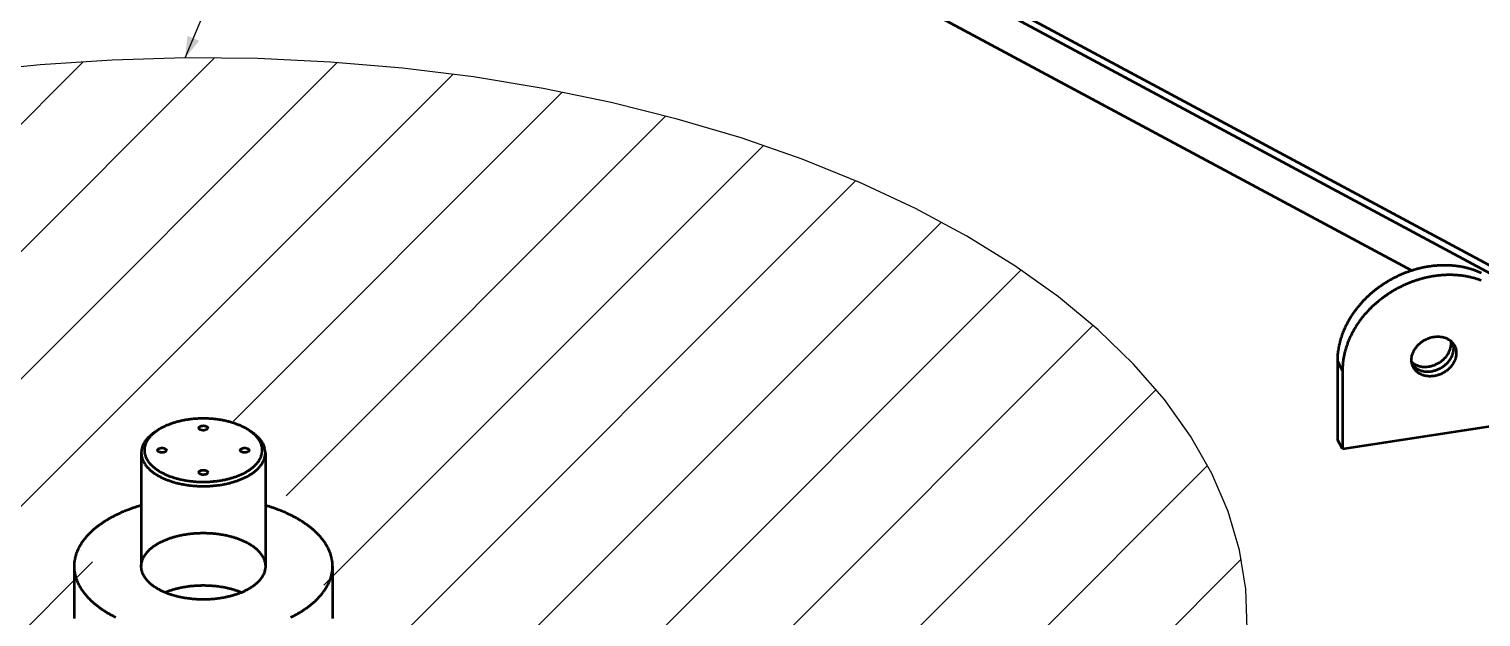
# Model space of a CAD drawing. Header units: millimetres. Extents: x 0 to 841, y 0 to 594.
# Drawn here: x 310.9 to 515.7, y 312.1 to 395 of the extents above; entities that cross this region are included whole.
import ezdxf

# ---------------------------------------------------------------- set-up
doc = ezdxf.new("R2010")
doc.units = ezdxf.units.MM
for name, color, linetype, lineweight in [('ACH', 7, 'CONTINUOUS', 13), ('COTA', 7, 'CONTINUOUS', 25), ('FINA', 7, 'CONTINUOUS', 25), ('VIS', 7, 'CONTINUOUS', 50)]:
    doc.layers.add(name, color=color, linetype=linetype, lineweight=lineweight)

msp = doc.modelspace()

# ---------------------------------------------------------------- hatches: boundary and pattern name
at = {"layer": 'ACH'}
h = msp.add_hatch(dxfattribs=at)
h.set_pattern_fill('ANSI31', scale=4)
h.paths.add_polyline_path([(439.66, 255.97), (446.67, 260.01), (453.14, 264.3), (459.04, 268.82), (464.33, 273.55), (469, 278.47), (473.02, 283.55), (476.36, 288.77), (479.02, 294.1), (480.99, 299.52), (482.24, 305), (482.78, 310.51), (482.6, 316.03), (481.7, 321.53), (480.09, 326.98), (477.78, 332.36), (474.77, 337.64), (471.09, 342.79), (466.74, 347.79), (461.76, 352.62), (456.16, 357.25), (449.97, 361.66), (443.23, 365.83), (435.96, 369.73), (428.2, 373.35), (419.99, 376.67), (411.36, 379.68), (402.37, 382.35), (393.05, 384.69), (383.46, 386.67), (373.62, 388.28), (363.61, 389.52), (353.45, 390.38), (343.21, 390.87), (332.93, 390.96), (322.66, 390.67), (312.46, 390), (302.36, 388.95), (292.43, 387.52), (282.71, 385.72), (273.25, 383.56), (264.09, 381.06), (255.28, 378.22), (246.85, 375.05), (238.86, 371.58), (231.34, 367.81), (224.33, 363.77), (217.86, 359.48), (211.96, 354.96), (206.67, 350.23), (202, 345.31), (197.98, 340.23), (194.64, 335.01), (191.98, 329.68), (190.01, 324.26), (188.76, 318.78), (188.22, 313.27), (188.4, 307.75), (189.3, 302.25), (190.91, 296.8), (193.22, 291.42), (196.23, 286.14), (199.91, 280.99), (204.26, 275.99), (209.24, 271.16), (214.84, 266.53), (221.03, 262.12), (227.77, 257.95), (235.04, 254.05), (242.8, 250.43), (251.01, 247.11), (259.64, 244.1), (268.63, 241.43), (277.95, 239.09), (287.54, 237.11), (297.38, 235.5), (307.39, 234.26), (317.55, 233.4), (327.79, 232.91), (338.07, 232.82), (348.34, 233.11), (358.54, 233.78), (368.64, 234.83), (378.57, 236.26), (388.29, 238.06), (397.75, 240.22), (406.91, 242.72), (415.72, 245.56), (424.15, 248.73), (432.14, 252.2)])
h.paths.add_polyline_path([(335.82, 301.95), (334.53, 301.96), (333.24, 302.02), (331.97, 302.13), (330.71, 302.28), (329.47, 302.49), (328.26, 302.74), (327.09, 303.03), (325.96, 303.37), (324.88, 303.74), (323.84, 304.16), (322.87, 304.62), (321.95, 305.11), (321.11, 305.63), (320.33, 306.19), (319.62, 306.77), (319, 307.38), (318.45, 308), (317.99, 308.65), (317.61, 309.32), (317.32, 309.99), (317.12, 310.68), (317, 311.37), (316.98, 312.06), (317.05, 312.76), (317.21, 313.45), (317.45, 314.13), (327.05, 336.86), (327.33, 337.33), (327.7, 337.77), (328.16, 338.2), (328.7, 338.6), (329.31, 338.96), (329.99, 339.29), (330.73, 339.58), (331.53, 339.83), (332.36, 340.03), (333.24, 340.18), (334.13, 340.28), (335.04, 340.33), (335.96, 340.33), (336.87, 340.28), (337.76, 340.18), (338.64, 340.03), (339.47, 339.83), (340.27, 339.58), (341.01, 339.29), (341.69, 338.96), (342.3, 338.6), (342.84, 338.2), (343.3, 337.77), (343.67, 337.33), (343.95, 336.86), (353.68, 313.79), (353.88, 313.1), (354, 312.41), (354.02, 311.72), (353.95, 311.02), (353.79, 310.33), (353.55, 309.65), (353.21, 308.98), (352.79, 308.33), (352.29, 307.69), (351.7, 307.07), (351.03, 306.47), (350.29, 305.91), (349.48, 305.37), (348.6, 304.86), (347.65, 304.39), (346.65, 303.95), (345.59, 303.55), (344.48, 303.19), (343.33, 302.88), (342.14, 302.61), (340.92, 302.38), (339.67, 302.2), (338.4, 302.07), (337.11, 301.98)], flags=16)

# ---------------------------------------------------------------- linework, layer by layer
at = {"layer": 'COTA'}
msp.add_line((332.93, 390.96), (364.93, 467.17), dxfattribs=at)
msp.add_solid([(332.93, 390.96), (334.92, 393.38), (333.26, 394.08)], dxfattribs=at)
at = {"layer": 'FINA'}
msp.add_lwpolyline([(482.78, 310.51), (482.6, 316.03), (481.7, 321.53), (480.09, 326.98), (477.78, 332.36), (474.77, 337.64), (471.09, 342.79), (466.74, 347.79), (461.76, 352.62), (456.16, 357.25), (449.97, 361.66), (443.23, 365.83), (435.96, 369.73), (428.2, 373.35), (419.99, 376.67), (411.36, 379.68), (402.37, 382.35), (393.05, 384.69), (383.46, 386.67), (373.62, 388.28), (363.61, 389.52), (353.45, 390.38), (343.21, 390.87), (332.93, 390.96), (322.66, 390.67), (312.46, 390), (302.36, 388.95)], dxfattribs=at)
at = {"layer": 'VIS'}
for points in [[(335.5, 459.17), (599.5, 317.43)], [(334.47, 458.61), (598.47, 316.87)], [(389.94, 423.29), (506.01, 360.98)], [(515.81, 360.61), (515.71, 360.66), (515.6, 360.71), (515.49, 360.76), (515.37, 360.81), (515.26, 360.85), (515.15, 360.9), (515.04, 360.94), (514.93, 360.98), (514.81, 361.02), (514.7, 361.06), (514.58, 361.1), (514.47, 361.13), (514.36, 361.17), (514.24, 361.2), (514.12, 361.24), (514.01, 361.27), (513.89, 361.3), (513.78, 361.33), (513.66, 361.36), (513.54, 361.39), (513.42, 361.41), (513.31, 361.44), (513.19, 361.46), (513.07, 361.48), (512.95, 361.51), (512.83, 361.53), (512.72, 361.55), (512.6, 361.56), (512.48, 361.58), (512.36, 361.6), (512.24, 361.61), (512.12, 361.63), (512, 361.64), (511.88, 361.65), (511.76, 361.66), (511.64, 361.67), (511.52, 361.68), (511.4, 361.69), (511.28, 361.69), (511.16, 361.7), (511.04, 361.7), (510.92, 361.71), (510.8, 361.71), (510.68, 361.71), (510.56, 361.71), (510.44, 361.71), (510.32, 361.71), (510.2, 361.7), (510.08, 361.7), (509.96, 361.69), (509.84, 361.69), (509.72, 361.68), (509.6, 361.67), (509.48, 361.66), (509.36, 361.65), (509.24, 361.64), (509.12, 361.63), (509, 361.62), (508.88, 361.6), (508.76, 361.59), (508.64, 361.57), (508.52, 361.56), (508.41, 361.54), (508.29, 361.52), (508.17, 361.5), (508.05, 361.48), (507.93, 361.46), (507.81, 361.44), (507.7, 361.41), (507.58, 361.39), (507.46, 361.37), (507.34, 361.34), (507.23, 361.31), (507.11, 361.28), (506.99, 361.26), (506.88, 361.23), (506.76, 361.2), (506.64, 361.16), (506.53, 361.13), (506.41, 361.1), (506.3, 361.07), (506.18, 361.03), (506.07, 361), (505.95, 360.96), (505.84, 360.92), (505.72, 360.88), (505.61, 360.84), (505.5, 360.8), (505.38, 360.76), (505.27, 360.72), (505.16, 360.68), (505.05, 360.64), (504.93, 360.59), (504.82, 360.55), (504.71, 360.5), (504.6, 360.46), (504.49, 360.41), (504.38, 360.36), (504.27, 360.31), (504.16, 360.26), (504.05, 360.21), (503.94, 360.16), (503.83, 360.11), (503.73, 360.06), (503.62, 360), (503.51, 359.95), (503.4, 359.89), (503.3, 359.84), (503.19, 359.78), (503.09, 359.72), (502.98, 359.66), (502.88, 359.61), (502.77, 359.55), (502.67, 359.49), (502.56, 359.42), (502.46, 359.36), (502.36, 359.3), (502.26, 359.24), (502.16, 359.17), (502.05, 359.11), (501.95, 359.04), (501.85, 358.97), (501.75, 358.91), (501.65, 358.84), (501.56, 358.77), (501.46, 358.7), (501.36, 358.63), (501.26, 358.56), (501.17, 358.49), (501.07, 358.42), (500.97, 358.34), (500.88, 358.27), (500.79, 358.2), (500.69, 358.12), (500.6, 358.04), (500.51, 357.97), (500.41, 357.89), (500.32, 357.81), (500.23, 357.73), (500.14, 357.66), (500.05, 357.58), (499.96, 357.49), (499.87, 357.41), (499.78, 357.33), (499.7, 357.25), (499.61, 357.17), (499.52, 357.08), (499.44, 357), (499.35, 356.91), (499.27, 356.83), (499.19, 356.74), (499.1, 356.65), (499.02, 356.56), (498.94, 356.48), (498.86, 356.39), (498.78, 356.3), (498.7, 356.21), (498.62, 356.12), (498.55, 356.02), (498.47, 355.93), (498.39, 355.84), (498.32, 355.74), (498.24, 355.65), (498.17, 355.56), (498.09, 355.46), (498.02, 355.36), (497.95, 355.27), (497.88, 355.17), (497.81, 355.07), (497.74, 354.97), (497.67, 354.88), (497.61, 354.78), (497.54, 354.68), (497.47, 354.58), (497.41, 354.47), (497.34, 354.37), (497.28, 354.27), (497.22, 354.17), (497.16, 354.06), (497.1, 353.96), (497.04, 353.85), (496.98, 353.75), (496.92, 353.64), (496.87, 353.54), (496.81, 353.43), (496.76, 353.32), (496.7, 353.22), (496.65, 353.11), (496.6, 353), (496.55, 352.89), (496.5, 352.78), (496.45, 352.67), (496.4, 352.56), (496.36, 352.45), (496.31, 352.34), (496.27, 352.23), (496.22, 352.12), (496.18, 352), (496.14, 351.89), (496.1, 351.78), (496.06, 351.66), (496.02, 351.55), (495.99, 351.43), (495.95, 351.32), (495.92, 351.2), (495.89, 351.09), (495.85, 350.97), (495.82, 350.85), (495.79, 350.74), (495.77, 350.62), (495.74, 350.5), (495.72, 350.39), (495.69, 350.27), (495.67, 350.15), (495.65, 350.03), (495.63, 349.91), (495.61, 349.8), (495.59, 349.68), (495.57, 349.56), (495.56, 349.44), (495.55, 349.32), (495.53, 349.2), (495.52, 349.08), (495.51, 348.96), (495.51, 348.84), (495.5, 348.72), (495.49, 348.6), (495.49, 348.48), (495.49, 348.36), (495.49, 348.24)], [(515.76, 359.58), (515.65, 359.62), (515.53, 359.66), (515.42, 359.7), (515.31, 359.74), (515.19, 359.78), (515.08, 359.81), (514.96, 359.85), (514.85, 359.88), (514.73, 359.91), (514.61, 359.94), (514.5, 359.97), (514.38, 360), (514.26, 360.03), (514.15, 360.06), (514.03, 360.08), (513.91, 360.11), (513.79, 360.13), (513.67, 360.15), (513.56, 360.17), (513.44, 360.19), (513.32, 360.21), (513.2, 360.23), (513.08, 360.24), (512.96, 360.26), (512.84, 360.27), (512.72, 360.28), (512.6, 360.29), (512.48, 360.31), (512.36, 360.32), (512.24, 360.32), (512.12, 360.33), (512, 360.34), (511.88, 360.34), (511.76, 360.35), (511.64, 360.35), (511.52, 360.35), (511.4, 360.35), (511.28, 360.35), (511.16, 360.35), (511.04, 360.35), (510.92, 360.35), (510.8, 360.34), (510.68, 360.34), (510.56, 360.33), (510.44, 360.33), (510.32, 360.32), (510.2, 360.31), (510.08, 360.3), (509.96, 360.29), (509.84, 360.28), (509.72, 360.26), (509.6, 360.25), (509.48, 360.23), (509.36, 360.22), (509.25, 360.2), (509.13, 360.18), (509.01, 360.17), (508.89, 360.15), (508.77, 360.13), (508.65, 360.1), (508.53, 360.08), (508.42, 360.06), (508.3, 360.03), (508.18, 360.01), (508.06, 359.98), (507.95, 359.96), (507.83, 359.93), (507.71, 359.9), (507.6, 359.87), (507.48, 359.84), (507.36, 359.81), (507.25, 359.78), (507.13, 359.74), (507.02, 359.71), (506.9, 359.68), (506.79, 359.64), (506.67, 359.6), (506.56, 359.57), (506.44, 359.53), (506.33, 359.49), (506.22, 359.45), (506.1, 359.41), (505.99, 359.37), (505.88, 359.33), (505.77, 359.28), (505.65, 359.24), (505.54, 359.19), (505.43, 359.15), (505.32, 359.1), (505.21, 359.05), (505.1, 359.01), (504.99, 358.96), (504.88, 358.91), (504.77, 358.86), (504.66, 358.81), (504.55, 358.75), (504.45, 358.7), (504.34, 358.65), (504.23, 358.59), (504.13, 358.54), (504.02, 358.48), (503.91, 358.43), (503.81, 358.37), (503.7, 358.31), (503.6, 358.25), (503.49, 358.19), (503.39, 358.13), (503.29, 358.07), (503.18, 358.01), (503.08, 357.94), (502.98, 357.88), (502.88, 357.82), (502.78, 357.75), (502.67, 357.69), (502.57, 357.62), (502.48, 357.55), (502.38, 357.48), (502.28, 357.42), (502.18, 357.35), (502.08, 357.28), (501.98, 357.2), (501.89, 357.13), (501.79, 357.06), (501.7, 356.99), (501.6, 356.91), (501.51, 356.84), (501.41, 356.77), (501.32, 356.69), (501.23, 356.61), (501.13, 356.54), (501.04, 356.46), (500.95, 356.38), (500.86, 356.3), (500.77, 356.22), (500.68, 356.14), (500.59, 356.06), (500.51, 355.98), (500.42, 355.89), (500.33, 355.81), (500.25, 355.73), (500.16, 355.64), (500.08, 355.56), (499.99, 355.47), (499.91, 355.38), (499.83, 355.3), (499.74, 355.21), (499.66, 355.12), (499.58, 355.03), (499.5, 354.94), (499.42, 354.85), (499.34, 354.76), (499.27, 354.67), (499.19, 354.58), (499.11, 354.48), (499.04, 354.39), (498.96, 354.3), (498.89, 354.2), (498.82, 354.11), (498.74, 354.01), (498.67, 353.91), (498.6, 353.82), (498.53, 353.72), (498.46, 353.62), (498.39, 353.52), (498.33, 353.42), (498.26, 353.32), (498.19, 353.22), (498.13, 353.12), (498.07, 353.02), (498, 352.91), (497.94, 352.81), (497.88, 352.71), (497.82, 352.6), (497.76, 352.5), (497.7, 352.39), (497.64, 352.29), (497.59, 352.18), (497.53, 352.08), (497.48, 351.97), (497.42, 351.86), (497.37, 351.75), (497.32, 351.65), (497.27, 351.54), (497.22, 351.43), (497.17, 351.32), (497.12, 351.21), (497.08, 351.1), (497.03, 350.98), (496.99, 350.87), (496.94, 350.76), (496.9, 350.65), (496.86, 350.53), (496.82, 350.42), (496.78, 350.31), (496.74, 350.19), (496.71, 350.08), (496.67, 349.96), (496.64, 349.85), (496.61, 349.73), (496.58, 349.62), (496.55, 349.5), (496.52, 349.38), (496.49, 349.27), (496.46, 349.15), (496.44, 349.03), (496.41, 348.91), (496.39, 348.8), (496.37, 348.68), (496.35, 348.56), (496.33, 348.44), (496.31, 348.32), (496.3, 348.2), (496.28, 348.08), (496.27, 347.96), (496.26, 347.84), (496.24, 347.72), (496.24, 347.6), (496.23, 347.48), (496.22, 347.36), (496.22, 347.24), (496.21, 347.12), (496.21, 347), (496.21, 346.88)], [(506.21, 347.32), (506.16, 347.43), (506.11, 347.54), (506.07, 347.65), (506.04, 347.77), (506.01, 347.88), (505.99, 348), (505.97, 348.12), (505.96, 348.24), (505.96, 348.36), (505.96, 348.48), (505.97, 348.6), (505.98, 348.72), (506, 348.84), (506.02, 348.95), (506.05, 349.07), (506.09, 349.19), (506.12, 349.3), (506.17, 349.41), (506.22, 349.52), (506.27, 349.63), (506.32, 349.73), (506.38, 349.84), (506.45, 349.94), (506.52, 350.04), (506.59, 350.14), (506.66, 350.23), (506.74, 350.32), (506.82, 350.41), (506.9, 350.5), (506.99, 350.58), (507.07, 350.66), (507.16, 350.74), (507.26, 350.82), (507.35, 350.89), (507.45, 350.96), (507.55, 351.03), (507.65, 351.09), (507.76, 351.15), (507.86, 351.21), (507.97, 351.27), (508.08, 351.32), (508.19, 351.37), (508.3, 351.41), (508.41, 351.45), (508.52, 351.49), (508.64, 351.53), (508.75, 351.56), (508.87, 351.59), (508.99, 351.61), (509.11, 351.63), (509.22, 351.65), (509.34, 351.66), (509.46, 351.67), (509.58, 351.67), (509.7, 351.67), (509.82, 351.67), (509.94, 351.66), (510.06, 351.65), (510.18, 351.63), (510.3, 351.61), (510.42, 351.58), (510.53, 351.55), (510.65, 351.52), (510.76, 351.48), (510.87, 351.43), (510.98, 351.38), (511.09, 351.32), (511.19, 351.26), (511.29, 351.2), (511.39, 351.13), (511.48, 351.05), (511.57, 350.97), (511.66, 350.89), (511.74, 350.8), (511.81, 350.71), (511.88, 350.61), (511.95, 350.51), (512.01, 350.4)], [(505.98, 348.06), (506.07, 347.99), (506.16, 347.91), (506.26, 347.85), (506.37, 347.78), (506.47, 347.72), (506.58, 347.67), (506.69, 347.62), (506.8, 347.58), (506.92, 347.54), (507.03, 347.51), (507.15, 347.48), (507.27, 347.46), (507.39, 347.44), (507.51, 347.42), (507.63, 347.41), (507.75, 347.41), (507.87, 347.41), (507.99, 347.41), (508.11, 347.42), (508.23, 347.43), (508.35, 347.44), (508.47, 347.46), (508.59, 347.49), (508.71, 347.51), (508.82, 347.54), (508.94, 347.58), (509.05, 347.61), (509.17, 347.65), (509.28, 347.7), (509.39, 347.75), (509.5, 347.8), (509.61, 347.85), (509.71, 347.91), (509.82, 347.97), (509.92, 348.03), (510.02, 348.1), (510.12, 348.17), (510.22, 348.24), (510.31, 348.32), (510.4, 348.39), (510.49, 348.47), (510.58, 348.56), (510.66, 348.65), (510.74, 348.73), (510.82, 348.83), (510.9, 348.92), (510.97, 349.02), (511.04, 349.12), (511.1, 349.22), (511.16, 349.32), (511.22, 349.43), (511.27, 349.54), (511.32, 349.65), (511.37, 349.76), (511.41, 349.87), (511.44, 349.99), (511.47, 350.1), (511.5, 350.22), (511.52, 350.34), (511.53, 350.46), (511.54, 350.58), (511.54, 350.7)], [(511.54, 350.7), (511.54, 350.75), (511.54, 350.81), (511.54, 350.86), (511.54, 350.91), (511.53, 350.96), (511.52, 351.02)], [(511.91, 350.02), (511.9, 350.14), (511.89, 350.26), (511.88, 350.38), (511.86, 350.5), (511.83, 350.61), (511.8, 350.73)], [(512.01, 350.4), (512.06, 350.29), (512.11, 350.18), (512.15, 350.07), (512.19, 349.95), (512.22, 349.83), (512.24, 349.71), (512.25, 349.59), (512.26, 349.47), (512.27, 349.35)], [(496.21, 346.88), (495.49, 348.24)], [(495.49, 348.24), (495.49, 337.17)], [(506.06, 347.68), (506.14, 347.58), (506.22, 347.49), (506.31, 347.41), (506.4, 347.33), (506.5, 347.26), (506.6, 347.19), (506.7, 347.12), (506.8, 347.06), (506.91, 347.01), (507.02, 346.96), (507.14, 346.91), (507.25, 346.87), (507.37, 346.84), (507.48, 346.81), (507.6, 346.78), (507.72, 346.76), (507.84, 346.75), (507.96, 346.74), (508.08, 346.73), (508.21, 346.73), (508.33, 346.73), (508.45, 346.74), (508.57, 346.75), (508.69, 346.76), (508.81, 346.78), (508.93, 346.8), (509.05, 346.83), (509.16, 346.86), (509.28, 346.89), (509.4, 346.93), (509.51, 346.97), (509.62, 347.01), (509.73, 347.06), (509.84, 347.11), (509.95, 347.16), (510.06, 347.22), (510.16, 347.28), (510.27, 347.35), (510.37, 347.41), (510.47, 347.48), (510.57, 347.55), (510.66, 347.63), (510.75, 347.71), (510.84, 347.79), (510.93, 347.87), (511.01, 347.96), (511.1, 348.05), (511.18, 348.14), (511.25, 348.24), (511.32, 348.33), (511.39, 348.43), (511.46, 348.53), (511.52, 348.64), (511.58, 348.75), (511.63, 348.85), (511.68, 348.96), (511.73, 349.08), (511.77, 349.19), (511.8, 349.31), (511.83, 349.42), (511.86, 349.54), (511.88, 349.66), (511.89, 349.78), (511.9, 349.9), (511.91, 350.02)], [(512.27, 349.35), (512.26, 349.22), (512.25, 349.1), (512.24, 348.98), (512.22, 348.86), (512.19, 348.74), (512.16, 348.63), (512.13, 348.51), (512.09, 348.4), (512.04, 348.28), (511.99, 348.17), (511.94, 348.06), (511.88, 347.96), (511.82, 347.85), (511.75, 347.75), (511.68, 347.65), (511.61, 347.55), (511.53, 347.46), (511.45, 347.37), (511.37, 347.28), (511.29, 347.19), (511.2, 347.11), (511.11, 347.03), (511.02, 346.95), (510.92, 346.87), (510.82, 346.8), (510.72, 346.73), (510.62, 346.66), (510.52, 346.6), (510.41, 346.54), (510.3, 346.48), (510.2, 346.43), (510.08, 346.38), (509.97, 346.33), (509.86, 346.29), (509.74, 346.25), (509.63, 346.21), (509.51, 346.18), (509.39, 346.15), (509.28, 346.12), (509.16, 346.1), (509.04, 346.08), (508.92, 346.07), (508.79, 346.06), (508.67, 346.05), (508.55, 346.05), (508.43, 346.05), (508.31, 346.06), (508.19, 346.07), (508.07, 346.09), (507.95, 346.11), (507.83, 346.14), (507.71, 346.17), (507.6, 346.2), (507.48, 346.24), (507.37, 346.29), (507.26, 346.34), (507.15, 346.39), (507.04, 346.45), (506.94, 346.52), (506.84, 346.59), (506.75, 346.67), (506.66, 346.75), (506.57, 346.83), (506.49, 346.92), (506.41, 347.01), (506.34, 347.11), (506.27, 347.22), (506.21, 347.32)], [(496.21, 346.88), (496.21, 335.81)], [(341.91, 338.48), (341.81, 338.54), (341.71, 338.61), (341.6, 338.67), (341.5, 338.73), (341.39, 338.78), (341.29, 338.84), (341.18, 338.9), (341.07, 338.95), (340.96, 339), (340.85, 339.05), (340.74, 339.1), (340.63, 339.15), (340.52, 339.19), (340.41, 339.24), (340.29, 339.28), (340.18, 339.32), (340.07, 339.37), (339.95, 339.41), (339.84, 339.44), (339.72, 339.48), (339.61, 339.52), (339.49, 339.55), (339.38, 339.58), (339.26, 339.62), (339.14, 339.65), (339.03, 339.68), (338.91, 339.71), (338.79, 339.73), (338.67, 339.76), (338.56, 339.79), (338.44, 339.81), (338.32, 339.83), (338.2, 339.86), (338.08, 339.88), (337.96, 339.9), (337.84, 339.92), (337.73, 339.94), (337.61, 339.95), (337.49, 339.97), (337.37, 339.99), (337.25, 340), (337.13, 340.01), (337.01, 340.03), (336.89, 340.04), (336.77, 340.05), (336.65, 340.06), (336.53, 340.07), (336.4, 340.07), (336.28, 340.08), (336.16, 340.09), (336.04, 340.09), (335.92, 340.09), (335.8, 340.1), (335.68, 340.1), (335.56, 340.1), (335.44, 340.1), (335.32, 340.1), (335.2, 340.1), (335.08, 340.09), (334.96, 340.09), (334.84, 340.09), (334.72, 340.08), (334.6, 340.07), (334.47, 340.07), (334.35, 340.06), (334.23, 340.05), (334.11, 340.04), (333.99, 340.03), (333.87, 340.01), (333.75, 340), (333.63, 339.99), (333.51, 339.97), (333.39, 339.95), (333.27, 339.94), (333.16, 339.92), (333.04, 339.9), (332.92, 339.88), (332.8, 339.86), (332.68, 339.83), (332.56, 339.81), (332.44, 339.79), (332.33, 339.76), (332.21, 339.73), (332.09, 339.71), (331.97, 339.68), (331.86, 339.65), (331.74, 339.62), (331.62, 339.58), (331.51, 339.55), (331.39, 339.52), (331.28, 339.48), (331.16, 339.44), (331.05, 339.41), (330.93, 339.37), (330.82, 339.32), (330.71, 339.28), (330.59, 339.24), (330.48, 339.19), (330.37, 339.15), (330.26, 339.1), (330.15, 339.05), (330.04, 339), (329.93, 338.95), (329.82, 338.9), (329.71, 338.84), (329.61, 338.78), (329.5, 338.73), (329.4, 338.67), (329.29, 338.61), (329.19, 338.54), (329.09, 338.48)], [(328.75, 338.26), (328.65, 338.19), (328.55, 338.12), (328.45, 338.05), (328.35, 337.98), (328.26, 337.9), (328.16, 337.83), (328.07, 337.75), (327.98, 337.67), (327.89, 337.59), (327.81, 337.5), (327.72, 337.42), (327.64, 337.33), (327.56, 337.24), (327.48, 337.15), (327.41, 337.05), (327.33, 336.95), (327.26, 336.86), (327.2, 336.75), (327.14, 336.65), (327.08, 336.54), (327.02, 336.44), (326.97, 336.33), (326.93, 336.21), (326.89, 336.1), (326.85, 335.98), (326.82, 335.87), (326.8, 335.75), (326.78, 335.63), (326.76, 335.51), (326.75, 335.39), (326.75, 335.27)], [(329.09, 338.48), (328.99, 338.41), (328.89, 338.34), (328.79, 338.27), (328.69, 338.2), (328.6, 338.12), (328.51, 338.05), (328.41, 337.97), (328.32, 337.89), (328.24, 337.81), (328.15, 337.72), (328.07, 337.63), (327.99, 337.55), (327.91, 337.45), (327.83, 337.36), (327.76, 337.26), (327.69, 337.16), (327.62, 337.06), (327.56, 336.96), (327.5, 336.85), (327.45, 336.75), (327.4, 336.64), (327.35, 336.53), (327.31, 336.41), (327.28, 336.3), (327.25, 336.18), (327.22, 336.06), (327.21, 335.94), (327.19, 335.82), (327.19, 335.7), (327.19, 335.58), (327.19, 335.46), (327.21, 335.34), (327.22, 335.22), (327.25, 335.1), (327.28, 334.99), (327.31, 334.87), (327.35, 334.76), (327.4, 334.64), (327.44, 334.53), (327.5, 334.43), (327.56, 334.32), (327.62, 334.22), (327.68, 334.12), (327.75, 334.02), (327.83, 333.92), (327.9, 333.83), (327.98, 333.73), (328.06, 333.64), (328.14, 333.56), (328.23, 333.47), (328.32, 333.39), (328.41, 333.31), (328.5, 333.23), (328.59, 333.15), (328.69, 333.08), (328.78, 333.01), (328.88, 332.94), (328.98, 332.87), (329.08, 332.8), (329.18, 332.74), (329.29, 332.67), (329.39, 332.61), (329.49, 332.55), (329.6, 332.49), (329.71, 332.44), (329.81, 332.38), (329.92, 332.33), (330.03, 332.28), (330.14, 332.23), (330.25, 332.18), (330.36, 332.13), (330.47, 332.08), (330.58, 332.04), (330.7, 331.99), (330.81, 331.95), (330.92, 331.91), (331.04, 331.87), (331.15, 331.83), (331.27, 331.8), (331.38, 331.76), (331.5, 331.72), (331.61, 331.69), (331.73, 331.66), (331.85, 331.63), (331.96, 331.6), (332.08, 331.57), (332.2, 331.54), (332.31, 331.51), (332.43, 331.49), (332.55, 331.46), (332.67, 331.44), (332.79, 331.42), (332.91, 331.4), (333.03, 331.38), (333.14, 331.36), (333.26, 331.34), (333.38, 331.32), (333.5, 331.3), (333.62, 331.29), (333.74, 331.27), (333.86, 331.26), (333.98, 331.25), (334.1, 331.24), (334.22, 331.23), (334.34, 331.22), (334.46, 331.21), (334.58, 331.2), (334.7, 331.19), (334.82, 331.19), (334.94, 331.18), (335.06, 331.18), (335.19, 331.18), (335.31, 331.17), (335.43, 331.17), (335.55, 331.17), (335.67, 331.17), (335.79, 331.18), (335.91, 331.18), (336.03, 331.18), (336.15, 331.19), (336.27, 331.19), (336.39, 331.2), (336.51, 331.21), (336.63, 331.21), (336.75, 331.22), (336.87, 331.23), (336.99, 331.25), (337.11, 331.26), (337.23, 331.27), (337.35, 331.29), (337.47, 331.3), (337.59, 331.32), (337.71, 331.33), (337.83, 331.35), (337.95, 331.37), (338.07, 331.39), (338.19, 331.41), (338.31, 331.44), (338.42, 331.46), (338.54, 331.48), (338.66, 331.51), (338.78, 331.54), (338.9, 331.56), (339.01, 331.59), (339.13, 331.62), (339.25, 331.65), (339.36, 331.68), (339.48, 331.72), (339.59, 331.75), (339.71, 331.79), (339.82, 331.82), (339.94, 331.86), (340.05, 331.9), (340.17, 331.94), (340.28, 331.98), (340.39, 332.03), (340.5, 332.07), (340.62, 332.12), (340.73, 332.17), (340.84, 332.21), (340.95, 332.26), (341.06, 332.32), (341.16, 332.37), (341.27, 332.42), (341.38, 332.48)], [(329.09, 338.48), (328.75, 338.26)], [(328.92, 338.37), (328.9, 338.35), (328.87, 338.33), (328.84, 338.31), (328.81, 338.29), (328.78, 338.28), (328.75, 338.26)], [(334.88, 338.77), (334.92, 338.89), (335.01, 338.97), (335.13, 339.03), (335.25, 339.07), (335.37, 339.09), (335.5, 339.1), (335.63, 339.09), (335.75, 339.07), (335.87, 339.03), (335.99, 338.97), (336.08, 338.89), (336.12, 338.77)], [(335.94, 338.53), (335.83, 338.49), (335.71, 338.46), (335.59, 338.44), (335.47, 338.44), (335.34, 338.45), (335.23, 338.47), (335.11, 338.51), (335, 338.57), (334.92, 338.65), (334.88, 338.77)], [(336.12, 338.77), (336.11, 338.72), (336.09, 338.67), (336.06, 338.63), (336.02, 338.59), (335.98, 338.56), (335.94, 338.53)], [(341.38, 332.48), (341.48, 332.54), (341.59, 332.6), (341.69, 332.66), (341.8, 332.72), (341.9, 332.79), (342, 332.85), (342.1, 332.92), (342.2, 332.99), (342.3, 333.07), (342.39, 333.14), (342.49, 333.22), (342.58, 333.3), (342.67, 333.38), (342.76, 333.46), (342.84, 333.54), (342.93, 333.63), (343.01, 333.72), (343.09, 333.81), (343.16, 333.91), (343.24, 334), (343.31, 334.1), (343.37, 334.2), (343.43, 334.31), (343.49, 334.41), (343.55, 334.52), (343.6, 334.63), (343.64, 334.74), (343.68, 334.86), (343.72, 334.97), (343.75, 335.09), (343.77, 335.21), (343.79, 335.33), (343.81, 335.45), (343.81, 335.57), (343.81, 335.69), (343.81, 335.81), (343.79, 335.93), (343.78, 336.05), (343.75, 336.17), (343.72, 336.29), (343.69, 336.4), (343.65, 336.52), (343.6, 336.63), (343.56, 336.74), (343.5, 336.85), (343.44, 336.95), (343.38, 337.06), (343.31, 337.16), (343.24, 337.26), (343.17, 337.36), (343.1, 337.45), (343.02, 337.54), (342.94, 337.63), (342.85, 337.72), (342.77, 337.8), (342.68, 337.89), (342.59, 337.97), (342.5, 338.05), (342.4, 338.12), (342.31, 338.2), (342.21, 338.27), (342.11, 338.34), (342.01, 338.41), (341.91, 338.48)], [(341.91, 338.48), (342.25, 338.26)], [(342.25, 338.26), (342.22, 338.28), (342.19, 338.29), (342.16, 338.31), (342.13, 338.33), (342.1, 338.35), (342.08, 338.37)], [(344.25, 335.27), (344.25, 335.39), (344.24, 335.51), (344.22, 335.63), (344.2, 335.75), (344.18, 335.87), (344.15, 335.98), (344.11, 336.1), (344.07, 336.21), (344.03, 336.33), (343.98, 336.44), (343.92, 336.54), (343.86, 336.65), (343.8, 336.75), (343.74, 336.86), (343.67, 336.95), (343.59, 337.05), (343.52, 337.15), (343.44, 337.24), (343.36, 337.33), (343.28, 337.42), (343.19, 337.5), (343.11, 337.59), (343.02, 337.67), (342.93, 337.75), (342.84, 337.83), (342.74, 337.9), (342.65, 337.98), (342.55, 338.05), (342.45, 338.12), (342.35, 338.19), (342.25, 338.26)], [(496.21, 335.81), (522.01, 339.77)], [(329.05, 335.64), (329.09, 335.76), (329.18, 335.84), (329.29, 335.9), (329.41, 335.94), (329.54, 335.96), (329.67, 335.97), (329.79, 335.96), (329.92, 335.94), (330.04, 335.9), (330.15, 335.84), (330.25, 335.76), (330.29, 335.64)], [(340.71, 335.64), (340.75, 335.76), (340.85, 335.84), (340.96, 335.9), (341.08, 335.94), (341.21, 335.96), (341.33, 335.97), (341.46, 335.96), (341.59, 335.94), (341.71, 335.9), (341.82, 335.84), (341.91, 335.76), (341.95, 335.64)], [(496.21, 335.81), (495.49, 337.17)], [(326.75, 335.27), (326.75, 335.15), (326.76, 335.03), (326.78, 334.91), (326.8, 334.79), (326.82, 334.67), (326.85, 334.56), (326.89, 334.44), (326.93, 334.33), (326.97, 334.22), (327.02, 334.11), (327.07, 334), (327.13, 333.89), (327.19, 333.79), (327.26, 333.69), (327.33, 333.59), (327.4, 333.49), (327.47, 333.4), (327.55, 333.3), (327.63, 333.21), (327.71, 333.13), (327.8, 333.04), (327.88, 332.96), (327.97, 332.87), (328.06, 332.79), (328.15, 332.72), (328.24, 332.64), (328.34, 332.57), (328.44, 332.49), (328.53, 332.42), (328.63, 332.36), (328.73, 332.29), (328.83, 332.22), (328.94, 332.16), (329.04, 332.1), (329.14, 332.04), (329.25, 331.98), (329.35, 331.92), (329.46, 331.87), (329.57, 331.81), (329.68, 331.76), (329.79, 331.71), (329.89, 331.66), (330, 331.61), (330.12, 331.56), (330.23, 331.52), (330.34, 331.47), (330.45, 331.43), (330.56, 331.39), (330.68, 331.35), (330.79, 331.31), (330.9, 331.27), (331.02, 331.23), (331.13, 331.2), (331.25, 331.16), (331.36, 331.13), (331.48, 331.09), (331.6, 331.06), (331.71, 331.03), (331.83, 331), (331.95, 330.97), (332.06, 330.95), (332.18, 330.92), (332.3, 330.9), (332.42, 330.87), (332.53, 330.85), (332.65, 330.83), (332.77, 330.8), (332.89, 330.78), (333.01, 330.76), (333.13, 330.75), (333.25, 330.73), (333.36, 330.71), (333.48, 330.7), (333.6, 330.68), (333.72, 330.67), (333.84, 330.65), (333.96, 330.64), (334.08, 330.63), (334.2, 330.62), (334.32, 330.61), (334.44, 330.6), (334.56, 330.6), (334.68, 330.59), (334.8, 330.58), (334.92, 330.58), (335.04, 330.58), (335.16, 330.57), (335.28, 330.57), (335.4, 330.57), (335.52, 330.57), (335.64, 330.57), (335.76, 330.57), (335.88, 330.57), (336, 330.58), (336.12, 330.58), (336.25, 330.59), (336.37, 330.59), (336.49, 330.6), (336.61, 330.61), (336.73, 330.62), (336.85, 330.63), (336.97, 330.64), (337.08, 330.65), (337.2, 330.66), (337.32, 330.67), (337.44, 330.69), (337.56, 330.7), (337.68, 330.72), (337.8, 330.73), (337.92, 330.75), (338.04, 330.77), (338.16, 330.79), (338.28, 330.81), (338.39, 330.83), (338.51, 330.86), (338.63, 330.88), (338.75, 330.91), (338.87, 330.93), (338.98, 330.96), (339.1, 330.99), (339.22, 331.01), (339.33, 331.04), (339.45, 331.08), (339.57, 331.11), (339.68, 331.14), (339.8, 331.17), (339.91, 331.21), (340.03, 331.25), (340.14, 331.28), (340.25, 331.32), (340.37, 331.36), (340.48, 331.4), (340.59, 331.45), (340.71, 331.49), (340.82, 331.54), (340.93, 331.58), (341.04, 331.63), (341.15, 331.68), (341.26, 331.73), (341.37, 331.78), (341.47, 331.83), (341.58, 331.89), (341.69, 331.95)], [(326.75, 335.27), (326.75, 319.27)], [(330.1, 335.4), (329.99, 335.35), (329.87, 335.32), (329.75, 335.31), (329.63, 335.3), (329.51, 335.31), (329.39, 335.34), (329.28, 335.38), (329.17, 335.44), (329.08, 335.52), (329.05, 335.64)], [(330.29, 335.64), (330.28, 335.59), (330.26, 335.54), (330.23, 335.5), (330.19, 335.46), (330.15, 335.43), (330.1, 335.4)], [(341.77, 335.4), (341.66, 335.35), (341.54, 335.32), (341.42, 335.31), (341.3, 335.3), (341.18, 335.31), (341.06, 335.34), (340.94, 335.38), (340.84, 335.44), (340.75, 335.52), (340.71, 335.64)], [(341.69, 331.95), (341.79, 332), (341.9, 332.06), (342.01, 332.13), (342.11, 332.19), (342.21, 332.26), (342.32, 332.32), (342.42, 332.39), (342.52, 332.46), (342.62, 332.53), (342.71, 332.61), (342.81, 332.68), (342.9, 332.76), (343, 332.84), (343.09, 332.93), (343.17, 333.01), (343.26, 333.1), (343.34, 333.19), (343.43, 333.28), (343.51, 333.37), (343.58, 333.47), (343.65, 333.56), (343.73, 333.66), (343.79, 333.77), (343.86, 333.87), (343.91, 333.98), (343.97, 334.09), (344.02, 334.2), (344.07, 334.31), (344.11, 334.43), (344.15, 334.54), (344.18, 334.66), (344.2, 334.78), (344.22, 334.9), (344.24, 335.02), (344.25, 335.15), (344.25, 335.27)], [(341.95, 335.64), (341.95, 335.59), (341.93, 335.54), (341.9, 335.5), (341.86, 335.46), (341.82, 335.43), (341.77, 335.4)], [(344.25, 335.27), (344.25, 319.27)], [(334.88, 332.5), (334.92, 332.62), (335.01, 332.71), (335.13, 332.77), (335.25, 332.81), (335.37, 332.83), (335.5, 332.84), (335.63, 332.83), (335.75, 332.81), (335.87, 332.77), (335.99, 332.71), (336.08, 332.62), (336.12, 332.5)], [(335.94, 332.27), (335.83, 332.22), (335.71, 332.19), (335.59, 332.18), (335.47, 332.17), (335.34, 332.18), (335.23, 332.21), (335.11, 332.25), (335, 332.31), (334.92, 332.39), (334.88, 332.5)], [(336.12, 332.5), (336.11, 332.45), (336.09, 332.41), (336.06, 332.36), (336.02, 332.33), (335.98, 332.3), (335.94, 332.27)], [(326.75, 327.86), (326.63, 327.82), (326.52, 327.79), (326.4, 327.75), (326.29, 327.72), (326.17, 327.68), (326.06, 327.64), (325.94, 327.61), (325.83, 327.57), (325.71, 327.53), (325.6, 327.49), (325.49, 327.45), (325.37, 327.41), (325.26, 327.37), (325.14, 327.33), (325.03, 327.29), (324.92, 327.24), (324.81, 327.2), (324.69, 327.16), (324.58, 327.11), (324.47, 327.07), (324.36, 327.02), (324.25, 326.97), (324.14, 326.93), (324.02, 326.88), (323.91, 326.83), (323.8, 326.78), (323.69, 326.73), (323.58, 326.68), (323.47, 326.63), (323.37, 326.58), (323.26, 326.52), (323.15, 326.47), (323.04, 326.42), (322.93, 326.36), (322.83, 326.31), (322.72, 326.25), (322.61, 326.19), (322.51, 326.14), (322.4, 326.08), (322.29, 326.02), (322.19, 325.96), (322.08, 325.9), (321.98, 325.84), (321.88, 325.78), (321.77, 325.71), (321.67, 325.65), (321.57, 325.59), (321.47, 325.52), (321.37, 325.45), (321.27, 325.39), (321.17, 325.32), (321.07, 325.25), (320.97, 325.18), (320.87, 325.11), (320.77, 325.04), (320.67, 324.97), (320.58, 324.9), (320.48, 324.82), (320.39, 324.75), (320.29, 324.67), (320.2, 324.59), (320.11, 324.52), (320.02, 324.44), (319.93, 324.36), (319.84, 324.28), (319.75, 324.2), (319.66, 324.12), (319.57, 324.03), (319.48, 323.95), (319.4, 323.86), (319.31, 323.78), (319.23, 323.69), (319.15, 323.6), (319.07, 323.51), (318.99, 323.42), (318.91, 323.33), (318.83, 323.24), (318.76, 323.14), (318.68, 323.05), (318.61, 322.95), (318.53, 322.85), (318.46, 322.76), (318.4, 322.66), (318.33, 322.56), (318.26, 322.46), (318.2, 322.35), (318.13, 322.25), (318.07, 322.15), (318.01, 322.04), (317.96, 321.94), (317.9, 321.83), (317.85, 321.72), (317.8, 321.61), (317.75, 321.5), (317.7, 321.39), (317.66, 321.28), (317.61, 321.16), (317.57, 321.05), (317.53, 320.94), (317.5, 320.82), (317.47, 320.7), (317.44, 320.59), (317.41, 320.47), (317.38, 320.35), (317.36, 320.23), (317.34, 320.11), (317.32, 319.99), (317.3, 319.87), (317.29, 319.75), (317.28, 319.63), (317.28, 319.51), (317.27, 319.39), (317.27, 319.27)], [(353.73, 319.27), (353.73, 319.39), (353.72, 319.51), (353.72, 319.63), (353.71, 319.75), (353.7, 319.87), (353.68, 319.99), (353.66, 320.11), (353.64, 320.23), (353.62, 320.35), (353.59, 320.47), (353.56, 320.59), (353.53, 320.7), (353.5, 320.82), (353.47, 320.94), (353.43, 321.05), (353.39, 321.16), (353.34, 321.28), (353.3, 321.39), (353.25, 321.5), (353.2, 321.61), (353.15, 321.72), (353.1, 321.83), (353.04, 321.94), (352.99, 322.04), (352.93, 322.15), (352.87, 322.25), (352.8, 322.35), (352.74, 322.46), (352.67, 322.56), (352.6, 322.66), (352.54, 322.76), (352.47, 322.85), (352.39, 322.95), (352.32, 323.05), (352.24, 323.14), (352.17, 323.24), (352.09, 323.33), (352.01, 323.42), (351.93, 323.51), (351.85, 323.6), (351.77, 323.69), (351.69, 323.78), (351.6, 323.86), (351.52, 323.95), (351.43, 324.03), (351.34, 324.12), (351.25, 324.2), (351.16, 324.28), (351.07, 324.36), (350.98, 324.44), (350.89, 324.52), (350.8, 324.59), (350.71, 324.67), (350.61, 324.75), (350.52, 324.82), (350.42, 324.9), (350.33, 324.97), (350.23, 325.04), (350.13, 325.11), (350.03, 325.18), (349.93, 325.25), (349.83, 325.32), (349.73, 325.39), (349.63, 325.45), (349.53, 325.52), (349.43, 325.59), (349.33, 325.65), (349.23, 325.71), (349.12, 325.78), (349.02, 325.84), (348.92, 325.9), (348.81, 325.96), (348.71, 326.02), (348.6, 326.08), (348.49, 326.14), (348.39, 326.19), (348.28, 326.25), (348.17, 326.31), (348.07, 326.36), (347.96, 326.42), (347.85, 326.47), (347.74, 326.52), (347.63, 326.58), (347.53, 326.63), (347.42, 326.68), (347.31, 326.73), (347.2, 326.78), (347.09, 326.83), (346.98, 326.88), (346.86, 326.93), (346.75, 326.97), (346.64, 327.02), (346.53, 327.07), (346.42, 327.11), (346.31, 327.16), (346.19, 327.2), (346.08, 327.24), (345.97, 327.29), (345.86, 327.33), (345.74, 327.37), (345.63, 327.41), (345.51, 327.45), (345.4, 327.49), (345.29, 327.53), (345.17, 327.57), (345.06, 327.61), (344.94, 327.64), (344.83, 327.68), (344.71, 327.72), (344.6, 327.75), (344.48, 327.79), (344.37, 327.82), (344.25, 327.86)], [(326.75, 319.27), (326.75, 319.39), (326.76, 319.51), (326.78, 319.63), (326.79, 319.75), (326.82, 319.87), (326.85, 319.98), (326.89, 320.1), (326.93, 320.21), (326.97, 320.32), (327.02, 320.43), (327.07, 320.54), (327.13, 320.64), (327.19, 320.75), (327.26, 320.85), (327.32, 320.95), (327.4, 321.04), (327.47, 321.14), (327.55, 321.23), (327.63, 321.32), (327.71, 321.41), (327.79, 321.5), (327.88, 321.58), (327.97, 321.66), (328.05, 321.74), (328.15, 321.82), (328.24, 321.89), (328.33, 321.97), (328.43, 322.04), (328.53, 322.11), (328.63, 322.18), (328.73, 322.25), (328.83, 322.31), (328.93, 322.37), (329.03, 322.44), (329.14, 322.5), (329.24, 322.56), (329.35, 322.61), (329.45, 322.67), (329.56, 322.72), (329.67, 322.77), (329.78, 322.83), (329.88, 322.88), (329.99, 322.92), (330.1, 322.97), (330.22, 323.02), (330.33, 323.06), (330.44, 323.11), (330.55, 323.15), (330.66, 323.19), (330.78, 323.23), (330.89, 323.27), (331.01, 323.3), (331.12, 323.34), (331.23, 323.37), (331.35, 323.41), (331.47, 323.44), (331.58, 323.47), (331.7, 323.5), (331.81, 323.53), (331.93, 323.56), (332.05, 323.59), (332.16, 323.62), (332.28, 323.64), (332.4, 323.67), (332.52, 323.69), (332.63, 323.71), (332.75, 323.73), (332.87, 323.75), (332.99, 323.77), (333.11, 323.79), (333.23, 323.81), (333.35, 323.83), (333.46, 323.84), (333.58, 323.86), (333.7, 323.87), (333.82, 323.88), (333.94, 323.9), (334.06, 323.91), (334.18, 323.92), (334.3, 323.93), (334.42, 323.93), (334.54, 323.94), (334.66, 323.95), (334.78, 323.95), (334.9, 323.96), (335.02, 323.96), (335.14, 323.97), (335.26, 323.97), (335.38, 323.97), (335.5, 323.97), (335.62, 323.97), (335.74, 323.97), (335.86, 323.97), (335.98, 323.96), (336.1, 323.96), (336.22, 323.95), (336.34, 323.95), (336.46, 323.94), (336.58, 323.93), (336.7, 323.93), (336.82, 323.92), (336.94, 323.91), (337.06, 323.9), (337.18, 323.88), (337.3, 323.87), (337.42, 323.86), (337.54, 323.84), (337.65, 323.83), (337.77, 323.81), (337.89, 323.79), (338.01, 323.77), (338.13, 323.75), (338.25, 323.73), (338.37, 323.71), (338.48, 323.69), (338.6, 323.67), (338.72, 323.64), (338.84, 323.62), (338.95, 323.59), (339.07, 323.56), (339.19, 323.53), (339.3, 323.5), (339.42, 323.47), (339.53, 323.44), (339.65, 323.41), (339.77, 323.37), (339.88, 323.34), (339.99, 323.3), (340.11, 323.27), (340.22, 323.23), (340.34, 323.19), (340.45, 323.15), (340.56, 323.11), (340.67, 323.06), (340.78, 323.02), (340.9, 322.97), (341.01, 322.92), (341.12, 322.88), (341.22, 322.83), (341.33, 322.77), (341.44, 322.72), (341.55, 322.67), (341.65, 322.61), (341.76, 322.56), (341.86, 322.5), (341.97, 322.44), (342.07, 322.37), (342.17, 322.31), (342.27, 322.25), (342.37, 322.18), (342.47, 322.11), (342.57, 322.04), (342.67, 321.97), (342.76, 321.89), (342.85, 321.82), (342.95, 321.74), (343.03, 321.66), (343.12, 321.58), (343.21, 321.5), (343.29, 321.41), (343.37, 321.32), (343.45, 321.23), (343.53, 321.14), (343.6, 321.04), (343.68, 320.95), (343.74, 320.85), (343.81, 320.75), (343.87, 320.64), (343.93, 320.54), (343.98, 320.43), (344.03, 320.32), (344.07, 320.21), (344.11, 320.1), (344.15, 319.98), (344.18, 319.87), (344.21, 319.75), (344.22, 319.63), (344.24, 319.51), (344.25, 319.39), (344.25, 319.27)], [(317.27, 319.27), (317.27, 319.15), (317.28, 319.03), (317.28, 318.91), (317.29, 318.79), (317.3, 318.67), (317.32, 318.55), (317.34, 318.43), (317.36, 318.32), (317.38, 318.2), (317.41, 318.08), (317.43, 317.96), (317.46, 317.85), (317.5, 317.73), (317.53, 317.62), (317.57, 317.5), (317.61, 317.39), (317.65, 317.28), (317.7, 317.16), (317.74, 317.05), (317.79, 316.94), (317.84, 316.83), (317.9, 316.73), (317.95, 316.62), (318.01, 316.51), (318.07, 316.41), (318.13, 316.3), (318.19, 316.2), (318.25, 316.1), (318.32, 316), (318.39, 315.9), (318.46, 315.8), (318.53, 315.7), (318.6, 315.61), (318.67, 315.51), (318.74, 315.42), (318.82, 315.32), (318.9, 315.23), (318.98, 315.14), (319.05, 315.05), (319.14, 314.96), (319.22, 314.87), (319.3, 314.78), (319.38, 314.7), (319.47, 314.61), (319.55, 314.53), (319.64, 314.45), (319.73, 314.36), (319.82, 314.28), (319.91, 314.2), (320, 314.12), (320.09, 314.04), (320.18, 313.97), (320.27, 313.89), (320.37, 313.81), (320.46, 313.74), (320.56, 313.67), (320.65, 313.59), (320.75, 313.52), (320.85, 313.45), (320.94, 313.38), (321.04, 313.31), (321.14, 313.24), (321.24, 313.17), (321.34, 313.11), (321.44, 313.04), (321.54, 312.98), (321.64, 312.91), (321.75, 312.85), (321.85, 312.79), (321.95, 312.72), (322.05, 312.66), (322.16, 312.6), (322.26, 312.54), (322.37, 312.48), (322.47, 312.43), (322.58, 312.37), (322.69, 312.31), (322.79, 312.26), (322.9, 312.2), (323.01, 312.15), (323.11, 312.09)], [(317.27, 319.27), (317.27, 311.89)], [(341.69, 315.95), (341.58, 315.89), (341.47, 315.84), (341.37, 315.79), (341.26, 315.73), (341.15, 315.68), (341.04, 315.64), (340.93, 315.59), (340.82, 315.54), (340.71, 315.5), (340.59, 315.45), (340.48, 315.41), (340.37, 315.37), (340.25, 315.33), (340.14, 315.29), (340.03, 315.25), (339.91, 315.22), (339.8, 315.18), (339.68, 315.15), (339.57, 315.11), (339.45, 315.08), (339.33, 315.05), (339.22, 315.02), (339.1, 314.99), (338.98, 314.96), (338.87, 314.94), (338.75, 314.91), (338.63, 314.89), (338.51, 314.86), (338.39, 314.84), (338.28, 314.82), (338.16, 314.8), (338.04, 314.78), (337.92, 314.76), (337.8, 314.74), (337.68, 314.72), (337.56, 314.71), (337.44, 314.69), (337.32, 314.68), (337.2, 314.66), (337.08, 314.65), (336.97, 314.64), (336.85, 314.63), (336.73, 314.62), (336.61, 314.61), (336.49, 314.6), (336.37, 314.6), (336.25, 314.59), (336.12, 314.59), (336, 314.58), (335.88, 314.58), (335.76, 314.58), (335.64, 314.57), (335.52, 314.57), (335.4, 314.57), (335.28, 314.58), (335.16, 314.58), (335.04, 314.58), (334.92, 314.58), (334.8, 314.59), (334.68, 314.59), (334.56, 314.6), (334.44, 314.61), (334.32, 314.62), (334.2, 314.63), (334.08, 314.64), (333.96, 314.65), (333.84, 314.66), (333.72, 314.67), (333.6, 314.69), (333.48, 314.7), (333.36, 314.72), (333.25, 314.73), (333.13, 314.75), (333.01, 314.77), (332.89, 314.79), (332.77, 314.81), (332.65, 314.83), (332.53, 314.85), (332.42, 314.88), (332.3, 314.9), (332.18, 314.93), (332.06, 314.95), (331.95, 314.98), (331.83, 315.01), (331.71, 315.04), (331.6, 315.07), (331.48, 315.1), (331.36, 315.13), (331.25, 315.17), (331.13, 315.2), (331.02, 315.24), (330.9, 315.27), (330.79, 315.31), (330.68, 315.35), (330.56, 315.39), (330.45, 315.44), (330.34, 315.48), (330.23, 315.52), (330.12, 315.57), (330, 315.62), (329.89, 315.66), (329.79, 315.71), (329.68, 315.77), (329.57, 315.82), (329.46, 315.87), (329.35, 315.93), (329.25, 315.99), (329.14, 316.04), (329.04, 316.1), (328.94, 316.17), (328.83, 316.23), (328.73, 316.29), (328.63, 316.36), (328.53, 316.43), (328.44, 316.5), (328.34, 316.57), (328.24, 316.65), (328.15, 316.72), (328.06, 316.8), (327.97, 316.88), (327.88, 316.96), (327.8, 317.05), (327.71, 317.13), (327.63, 317.22), (327.55, 317.31), (327.47, 317.4), (327.4, 317.5), (327.33, 317.59), (327.26, 317.69), (327.19, 317.79), (327.13, 317.9), (327.07, 318), (327.02, 318.11), (326.97, 318.22), (326.93, 318.33), (326.89, 318.45), (326.85, 318.56), (326.82, 318.68), (326.8, 318.79), (326.78, 318.91), (326.76, 319.03), (326.75, 319.15), (326.75, 319.27)], [(344.25, 319.27), (344.25, 319.15), (344.24, 319.03), (344.22, 318.91), (344.2, 318.79), (344.18, 318.67), (344.15, 318.55), (344.11, 318.43), (344.07, 318.32), (344.02, 318.2), (343.97, 318.09), (343.91, 317.98), (343.86, 317.88), (343.79, 317.77), (343.73, 317.67), (343.65, 317.57), (343.58, 317.47), (343.51, 317.38), (343.43, 317.28), (343.34, 317.19), (343.26, 317.1), (343.17, 317.02), (343.09, 316.93), (343, 316.85), (342.9, 316.77), (342.81, 316.69), (342.71, 316.61), (342.62, 316.54), (342.52, 316.47), (342.42, 316.4), (342.32, 316.33), (342.21, 316.26), (342.11, 316.19), (342.01, 316.13), (341.9, 316.07), (341.79, 316.01), (341.69, 315.95)], [(348.39, 312.35), (348.5, 312.41), (348.6, 312.47), (348.71, 312.53), (348.81, 312.59), (348.92, 312.65), (349.02, 312.71), (349.12, 312.77), (349.23, 312.83), (349.33, 312.9), (349.43, 312.96), (349.53, 313.03), (349.64, 313.09), (349.74, 313.16), (349.84, 313.23), (349.94, 313.29), (350.03, 313.36), (350.13, 313.43), (350.23, 313.51), (350.33, 313.58), (350.42, 313.65), (350.52, 313.72), (350.61, 313.8), (350.71, 313.87), (350.8, 313.95), (350.89, 314.03), (350.98, 314.11), (351.08, 314.19), (351.17, 314.27), (351.26, 314.35), (351.34, 314.43), (351.43, 314.51), (351.52, 314.6), (351.6, 314.68), (351.69, 314.77), (351.77, 314.86), (351.85, 314.95), (351.93, 315.04), (352.01, 315.13), (352.09, 315.22), (352.17, 315.31), (352.25, 315.4), (352.32, 315.5), (352.39, 315.59), (352.47, 315.69), (352.54, 315.79), (352.61, 315.89), (352.67, 315.99), (352.74, 316.09), (352.8, 316.19), (352.87, 316.29), (352.93, 316.4), (352.99, 316.5), (353.04, 316.61), (353.1, 316.72), (353.15, 316.83), (353.2, 316.94), (353.25, 317.05), (353.3, 317.16), (353.34, 317.27), (353.39, 317.38), (353.43, 317.5), (353.47, 317.61), (353.5, 317.73), (353.53, 317.84), (353.56, 317.96), (353.59, 318.08), (353.62, 318.19), (353.64, 318.31), (353.66, 318.43), (353.68, 318.55), (353.7, 318.67), (353.71, 318.79), (353.72, 318.91), (353.72, 319.03), (353.73, 319.15), (353.73, 319.27)], [(353.73, 319.27), (353.73, 311.89)], [(330.09, 315.58), (330.2, 315.63), (330.31, 315.67), (330.42, 315.72), (330.53, 315.76), (330.65, 315.8), (330.76, 315.84), (330.88, 315.88), (330.99, 315.92), (331.1, 315.95), (331.22, 315.99), (331.34, 316.02), (331.45, 316.06), (331.57, 316.09), (331.68, 316.12), (331.8, 316.15), (331.92, 316.18), (332.03, 316.2), (332.15, 316.23), (332.27, 316.26), (332.39, 316.28), (332.51, 316.3), (332.62, 316.33), (332.74, 316.35), (332.86, 316.37), (332.98, 316.39), (333.1, 316.41), (333.22, 316.43), (333.34, 316.44), (333.46, 316.46), (333.58, 316.47), (333.7, 316.49), (333.82, 316.5), (333.94, 316.51), (334.06, 316.52), (334.18, 316.53), (334.3, 316.54), (334.42, 316.55), (334.54, 316.56), (334.66, 316.57), (334.78, 316.57), (334.9, 316.58), (335.02, 316.58), (335.14, 316.58), (335.26, 316.59), (335.38, 316.59), (335.5, 316.59), (335.62, 316.59), (335.74, 316.59), (335.86, 316.58), (335.98, 316.58), (336.1, 316.58), (336.22, 316.57), (336.34, 316.57), (336.46, 316.56), (336.58, 316.55), (336.7, 316.54), (336.82, 316.53), (336.94, 316.52), (337.06, 316.51), (337.18, 316.5), (337.3, 316.49), (337.42, 316.47), (337.54, 316.46), (337.66, 316.44), (337.78, 316.43), (337.9, 316.41), (338.02, 316.39), (338.14, 316.37), (338.26, 316.35), (338.38, 316.33), (338.49, 316.3), (338.61, 316.28), (338.73, 316.26), (338.85, 316.23), (338.97, 316.2), (339.08, 316.18), (339.2, 316.15), (339.32, 316.12), (339.43, 316.09), (339.55, 316.06), (339.66, 316.02), (339.78, 315.99), (339.9, 315.95), (340.01, 315.92), (340.12, 315.88), (340.24, 315.84), (340.35, 315.8), (340.47, 315.76), (340.58, 315.72), (340.69, 315.67), (340.8, 315.63), (340.91, 315.58)], [(330.09, 315.58), (330.2, 315.63), (330.31, 315.67), (330.42, 315.72), (330.53, 315.76), (330.65, 315.8), (330.76, 315.84), (330.88, 315.88), (330.99, 315.92), (331.1, 315.95), (331.22, 315.99), (331.34, 316.02), (331.45, 316.06), (331.57, 316.09), (331.68, 316.12), (331.8, 316.15), (331.92, 316.18), (332.03, 316.2), (332.15, 316.23), (332.27, 316.26), (332.39, 316.28), (332.51, 316.3), (332.62, 316.33), (332.74, 316.35), (332.86, 316.37), (332.98, 316.39), (333.1, 316.41), (333.22, 316.43), (333.34, 316.44), (333.46, 316.46), (333.58, 316.47), (333.7, 316.49), (333.82, 316.5), (333.94, 316.51), (334.06, 316.52), (334.18, 316.53), (334.3, 316.54), (334.42, 316.55), (334.54, 316.56), (334.66, 316.57), (334.78, 316.57), (334.9, 316.58), (335.02, 316.58), (335.14, 316.58), (335.26, 316.59), (335.38, 316.59), (335.5, 316.59), (335.62, 316.59), (335.74, 316.59), (335.86, 316.58), (335.98, 316.58), (336.1, 316.58), (336.22, 316.57), (336.34, 316.57), (336.46, 316.56), (336.58, 316.55), (336.7, 316.54), (336.82, 316.53), (336.94, 316.52), (337.06, 316.51), (337.18, 316.5), (337.3, 316.49), (337.42, 316.47), (337.54, 316.46), (337.66, 316.44), (337.78, 316.43), (337.9, 316.41), (338.02, 316.39), (338.14, 316.37), (338.26, 316.35), (338.38, 316.33), (338.49, 316.3), (338.61, 316.28), (338.73, 316.26), (338.85, 316.23), (338.97, 316.2), (339.08, 316.18), (339.2, 316.15), (339.32, 316.12), (339.43, 316.09), (339.55, 316.06), (339.66, 316.02), (339.78, 315.99), (339.9, 315.95), (340.01, 315.92), (340.12, 315.88), (340.24, 315.84), (340.35, 315.8), (340.47, 315.76), (340.58, 315.72), (340.69, 315.67), (340.8, 315.63), (340.91, 315.58)], [(347.86, 312.08), (347.96, 312.13), (348.07, 312.18), (348.18, 312.24), (348.28, 312.29), (348.39, 312.35)]]:
    msp.add_lwpolyline(points, dxfattribs=at)

doc.saveas('drawing.dxf')
